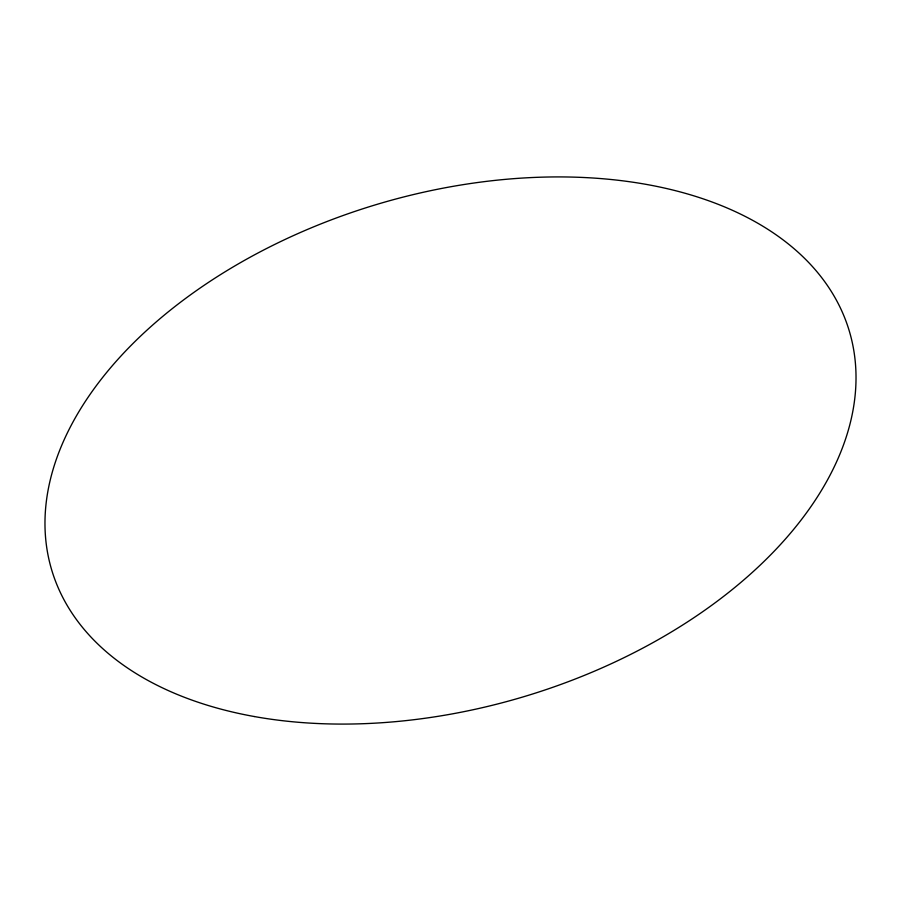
<?xml version="1.0" encoding="UTF-8"?>
<svg xmlns="http://www.w3.org/2000/svg" width="901" height="901" viewBox="0 0 901 901"><rect width="100%" height="100%" fill="white"/><g stroke="black" fill="none" stroke-linecap="round" stroke-linejoin="round"><path stroke-width="1.35" d="M254.285 716.532A416.307 256.875 -16.7 0 0 855.95 372.777A416.307 256.875 -16.7 0 0 241.265 262.191A416.307 256.875 -16.7 0 0 254.285 716.532"/></g></svg>
